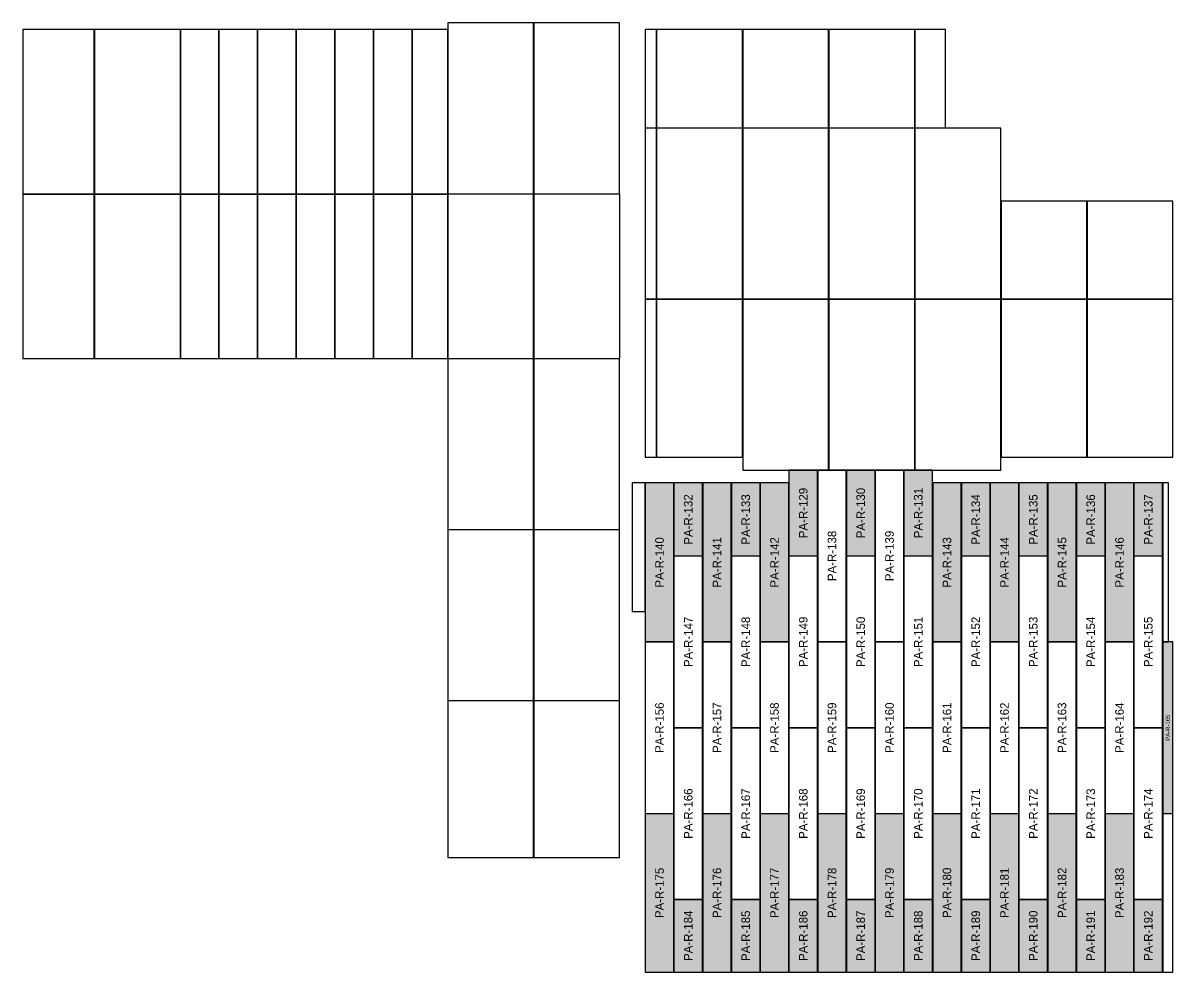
# Model space of a CAD drawing. Header units: metres. Extents: x 486.3 to 507.8, y -106.1 to -80.1.
# Drawn here: x 499.77 to 507.81, y -93.33 to -86.69 of the extents above; entities that cross this region are included whole.
import ezdxf
from ezdxf.enums import TextEntityAlignment as Align

# ---------------------------------------------------------------- set-up
doc = ezdxf.new("R2010")
doc.units = ezdxf.units.M
for name, color, linetype in [('CONTEXTO-OTRO-PISO', 254, 'Continuous'), ('ID-PIEZA', 7, 'Continuous'), ('PISO-Royal Walnut-COMPLETA', 9, 'Continuous'), ('PISO-Royal Walnut-RECORTE', 4, 'Continuous')]:
    doc.layers.add(name, color=color, linetype=linetype)

msp = doc.modelspace()

# ---------------------------------------------------------------- hatches: boundary and pattern name
at = {"layer": 'PISO-Royal Walnut-RECORTE', "transparency": 33554546}
h = msp.add_hatch(color=4, dxfattribs=at)
h.dxf.hatch_style = 1
h.paths.add_polyline_path([(505.1292, -90.4209), (505.3292, -90.4209), (505.3292, -89.8214), (505.1292, -89.8214)])
h = msp.add_hatch(color=4, dxfattribs=at)
h.dxf.hatch_style = 1
h.paths.add_polyline_path([(505.5312, -90.4209), (505.7312, -90.4209), (505.7312, -89.8214), (505.5312, -89.8214)])
h = msp.add_hatch(color=4, dxfattribs=at)
h.dxf.hatch_style = 1
h.paths.add_polyline_path([(505.9332, -90.4209), (506.1332, -90.4209), (506.1332, -89.8214), (505.9332, -89.8214)])
h = msp.add_hatch(color=4, dxfattribs=at)
h.dxf.hatch_style = 1
h.paths.add_polyline_path([(504.1242, -91.0214), (504.3242, -91.0214), (504.3242, -89.9104), (504.1242, -89.9104)])
h = msp.add_hatch(color=4, dxfattribs=at)
h.dxf.hatch_style = 1
h.paths.add_polyline_path([(504.3252, -90.4209), (504.5252, -90.4209), (504.5252, -89.9104), (504.3252, -89.9104)])
h = msp.add_hatch(color=4, dxfattribs=at)
h.dxf.hatch_style = 1
h.paths.add_polyline_path([(504.5262, -91.0214), (504.7262, -91.0214), (504.7262, -89.9104), (504.5262, -89.9104)])
h = msp.add_hatch(color=4, dxfattribs=at)
h.dxf.hatch_style = 1
h.paths.add_polyline_path([(504.7272, -90.4209), (504.9272, -90.4209), (504.9272, -89.9104), (504.7272, -89.9104)])
h = msp.add_hatch(color=4, dxfattribs=at)
h.dxf.hatch_style = 1
h.paths.add_polyline_path([(504.9282, -91.0214), (505.1282, -91.0214), (505.1282, -89.9104), (504.9282, -89.9104)])
h = msp.add_hatch(color=4, dxfattribs=at)
h.dxf.hatch_style = 1
h.paths.add_polyline_path([(506.1342, -91.0214), (506.3342, -91.0214), (506.3342, -89.9104), (506.1342, -89.9104)])
h = msp.add_hatch(color=4, dxfattribs=at)
h.dxf.hatch_style = 1
h.paths.add_polyline_path([(506.3352, -90.4209), (506.5352, -90.4209), (506.5352, -89.9104), (506.3352, -89.9104)])
h = msp.add_hatch(color=4, dxfattribs=at)
h.dxf.hatch_style = 1
h.paths.add_polyline_path([(506.5362, -91.0214), (506.7362, -91.0214), (506.7362, -89.9104), (506.5362, -89.9104)])
h = msp.add_hatch(color=4, dxfattribs=at)
h.dxf.hatch_style = 1
h.paths.add_polyline_path([(506.7372, -90.4209), (506.9372, -90.4209), (506.9372, -89.9104), (506.7372, -89.9104)])
h = msp.add_hatch(color=4, dxfattribs=at)
h.dxf.hatch_style = 1
h.paths.add_polyline_path([(506.9382, -91.0214), (507.1382, -91.0214), (507.1382, -89.9104), (506.9382, -89.9104)])
h = msp.add_hatch(color=4, dxfattribs=at)
h.dxf.hatch_style = 1
h.paths.add_polyline_path([(507.1392, -90.4209), (507.3392, -90.4209), (507.3392, -89.9104), (507.1392, -89.9104)])
h = msp.add_hatch(color=4, dxfattribs=at)
h.dxf.hatch_style = 1
h.paths.add_polyline_path([(507.3402, -91.0214), (507.5402, -91.0214), (507.5402, -89.9104), (507.3402, -89.9104)])
h = msp.add_hatch(color=4, dxfattribs=at)
h.dxf.hatch_style = 1
h.paths.add_polyline_path([(507.5412, -90.4209), (507.7412, -90.4209), (507.7412, -89.9104), (507.5412, -89.9104)])
h = msp.add_hatch(color=4, dxfattribs=at)
h.dxf.hatch_style = 1
h.paths.add_polyline_path([(507.7422, -92.2224), (507.8142, -92.2224), (507.8142, -91.0224), (507.7422, -91.0224)])
h = msp.add_hatch(color=4, dxfattribs=at)
h.dxf.hatch_style = 1
h.paths.add_polyline_path([(504.1242, -93.3304), (504.3242, -93.3304), (504.3242, -92.2234), (504.1242, -92.2234)])
h = msp.add_hatch(color=4, dxfattribs=at)
h.dxf.hatch_style = 1
h.paths.add_polyline_path([(504.5262, -93.3304), (504.7262, -93.3304), (504.7262, -92.2234), (504.5262, -92.2234)])
h = msp.add_hatch(color=4, dxfattribs=at)
h.dxf.hatch_style = 1
h.paths.add_polyline_path([(504.9282, -93.3304), (505.1282, -93.3304), (505.1282, -92.2234), (504.9282, -92.2234)])
h = msp.add_hatch(color=4, dxfattribs=at)
h.dxf.hatch_style = 1
h.paths.add_polyline_path([(505.3302, -93.3304), (505.5302, -93.3304), (505.5302, -92.2234), (505.3302, -92.2234)])
h = msp.add_hatch(color=4, dxfattribs=at)
h.dxf.hatch_style = 1
h.paths.add_polyline_path([(505.7322, -93.3304), (505.9322, -93.3304), (505.9322, -92.2234), (505.7322, -92.2234)])
h = msp.add_hatch(color=4, dxfattribs=at)
h.dxf.hatch_style = 1
h.paths.add_polyline_path([(506.1342, -93.3304), (506.3342, -93.3304), (506.3342, -92.2234), (506.1342, -92.2234)])
h = msp.add_hatch(color=4, dxfattribs=at)
h.dxf.hatch_style = 1
h.paths.add_polyline_path([(506.5362, -93.3304), (506.7362, -93.3304), (506.7362, -92.2234), (506.5362, -92.2234)])
h = msp.add_hatch(color=4, dxfattribs=at)
h.dxf.hatch_style = 1
h.paths.add_polyline_path([(506.9382, -93.3304), (507.1382, -93.3304), (507.1382, -92.2234), (506.9382, -92.2234)])
h = msp.add_hatch(color=4, dxfattribs=at)
h.dxf.hatch_style = 1
h.paths.add_polyline_path([(507.3402, -93.3304), (507.5402, -93.3304), (507.5402, -92.2234), (507.3402, -92.2234)])
h = msp.add_hatch(color=4, dxfattribs=at)
h.dxf.hatch_style = 1
h.paths.add_polyline_path([(504.3252, -93.3304), (504.5252, -93.3304), (504.5252, -92.8239), (504.3252, -92.8239)])
h = msp.add_hatch(color=4, dxfattribs=at)
h.dxf.hatch_style = 1
h.paths.add_polyline_path([(504.7272, -93.3304), (504.9272, -93.3304), (504.9272, -92.8239), (504.7272, -92.8239)])
h = msp.add_hatch(color=4, dxfattribs=at)
h.dxf.hatch_style = 1
h.paths.add_polyline_path([(505.1292, -93.3304), (505.3292, -93.3304), (505.3292, -92.8239), (505.1292, -92.8239)])
h = msp.add_hatch(color=4, dxfattribs=at)
h.dxf.hatch_style = 1
h.paths.add_polyline_path([(505.5312, -93.3304), (505.7312, -93.3304), (505.7312, -92.8239), (505.5312, -92.8239)])
h = msp.add_hatch(color=4, dxfattribs=at)
h.dxf.hatch_style = 1
h.paths.add_polyline_path([(505.9332, -93.3304), (506.1332, -93.3304), (506.1332, -92.8239), (505.9332, -92.8239)])
h = msp.add_hatch(color=4, dxfattribs=at)
h.dxf.hatch_style = 1
h.paths.add_polyline_path([(506.3352, -93.3304), (506.5352, -93.3304), (506.5352, -92.8239), (506.3352, -92.8239)])
h = msp.add_hatch(color=4, dxfattribs=at)
h.dxf.hatch_style = 1
h.paths.add_polyline_path([(506.7372, -93.3304), (506.9372, -93.3304), (506.9372, -92.8239), (506.7372, -92.8239)])
h = msp.add_hatch(color=4, dxfattribs=at)
h.dxf.hatch_style = 1
h.paths.add_polyline_path([(507.1392, -93.3304), (507.3392, -93.3304), (507.3392, -92.8239), (507.1392, -92.8239)])
h = msp.add_hatch(color=4, dxfattribs=at)
h.dxf.hatch_style = 1
h.paths.add_polyline_path([(507.5412, -93.3304), (507.7412, -93.3304), (507.7412, -92.8239), (507.5412, -92.8239)])

# ---------------------------------------------------------------- linework, layer by layer
at = {"layer": 'CONTEXTO-OTRO-PISO'}
for points in [[(499.7742, -87.8904), (500.2722, -87.8904), (500.2722, -86.7404), (499.7742, -86.7404)], [(500.2742, -87.8904), (500.8742, -87.8904), (500.8742, -86.7404), (500.2742, -86.7404)], [(500.8742, -87.8904), (501.1442, -87.8904), (501.1442, -86.7404), (500.8742, -86.7404)], [(501.1442, -87.8904), (501.4142, -87.8904), (501.4142, -86.7404), (501.1442, -86.7404)], [(501.4142, -87.8904), (501.6842, -87.8904), (501.6842, -86.7404), (501.4142, -86.7404)], [(501.6842, -87.8904), (501.9542, -87.8904), (501.9542, -86.7404), (501.6842, -86.7404)], [(501.9542, -87.8904), (502.2242, -87.8904), (502.2242, -86.7404), (501.9542, -86.7404)], [(502.2242, -87.8904), (502.4942, -87.8904), (502.4942, -86.7404), (502.2242, -86.7404)], [(502.4942, -87.8904), (502.7442, -87.8904), (502.7442, -86.7404), (502.4942, -86.7404)], [(502.7442, -87.8884), (503.3442, -87.8884), (503.3442, -86.6944), (502.7442, -86.6944)], [(503.3462, -87.8884), (503.9442, -87.8884), (503.9442, -86.6944), (503.3462, -86.6944)], [(504.1242, -87.4284), (504.2022, -87.4284), (504.2022, -86.7404), (504.1242, -86.7404)], [(504.2042, -87.4284), (504.8042, -87.4284), (504.8042, -86.7404), (504.2042, -86.7404)], [(504.8062, -87.4284), (505.4062, -87.4284), (505.4062, -86.7404), (504.8062, -86.7404)], [(505.4082, -87.4284), (506.0082, -87.4284), (506.0082, -86.7404), (505.4082, -86.7404)], [(506.0102, -87.4284), (506.2242, -87.4284), (506.2242, -86.7404), (506.0102, -86.7404)], [(504.1242, -88.6244), (504.2022, -88.6244), (504.2022, -87.4304), (504.1242, -87.4304)], [(504.2042, -88.6244), (504.8042, -88.6244), (504.8042, -87.4304), (504.2042, -87.4304)], [(504.8062, -88.6244), (505.4062, -88.6244), (505.4062, -87.4304), (504.8062, -87.4304)], [(505.4082, -88.6244), (506.0082, -88.6244), (506.0082, -87.4304), (505.4082, -87.4304)], [(506.0102, -88.6244), (506.6102, -88.6244), (506.6102, -87.4304), (506.0102, -87.4304)], [(499.7742, -89.0404), (500.2722, -89.0404), (500.2722, -87.8904), (499.7742, -87.8904)], [(500.2742, -89.0404), (500.8742, -89.0404), (500.8742, -87.8904), (500.2742, -87.8904)], [(500.8742, -89.0404), (501.1442, -89.0404), (501.1442, -87.8904), (500.8742, -87.8904)], [(501.1442, -89.0404), (501.4142, -89.0404), (501.4142, -87.8904), (501.1442, -87.8904)], [(501.4142, -89.0404), (501.6842, -89.0404), (501.6842, -87.8904), (501.4142, -87.8904)], [(501.6842, -89.0404), (501.9542, -89.0404), (501.9542, -87.8904), (501.6842, -87.8904)], [(501.9542, -89.0404), (502.2242, -89.0404), (502.2242, -87.8904), (501.9542, -87.8904)], [(502.2242, -89.0404), (502.4942, -89.0404), (502.4942, -87.8904), (502.2242, -87.8904)], [(502.4942, -89.0404), (502.7442, -89.0404), (502.7442, -87.8904), (502.4942, -87.8904)], [(502.7442, -89.0404), (503.3442, -89.0404), (503.3442, -87.8904), (502.7442, -87.8904)], [(503.3462, -89.0404), (503.9462, -89.0404), (503.9462, -87.8904), (503.3462, -87.8904)], [(506.6122, -88.6244), (507.2122, -88.6244), (507.2122, -87.9404), (506.6122, -87.9404)], [(507.2142, -88.6244), (507.8142, -88.6244), (507.8142, -87.9404), (507.2142, -87.9404)], [(504.1242, -89.7304), (504.2022, -89.7304), (504.2022, -88.6264), (504.1242, -88.6264)], [(504.2042, -89.7304), (504.8042, -89.7304), (504.8042, -88.6264), (504.2042, -88.6264)], [(504.8062, -89.8204), (505.4062, -89.8204), (505.4062, -88.6264), (504.8062, -88.6264)], [(505.4082, -89.8204), (506.0082, -89.8204), (506.0082, -88.6264), (505.4082, -88.6264)], [(506.0102, -89.8204), (506.6102, -89.8204), (506.6102, -88.6264), (506.0102, -88.6264)], [(506.6122, -89.7304), (507.2122, -89.7304), (507.2122, -88.6264), (506.6122, -88.6264)], [(507.2142, -89.7304), (507.8142, -89.7304), (507.8142, -88.6264), (507.2142, -88.6264)], [(502.7442, -90.2364), (503.3442, -90.2364), (503.3442, -89.0424), (502.7442, -89.0424)], [(503.3462, -90.2364), (503.9442, -90.2364), (503.9442, -89.0424), (503.3462, -89.0424)], [(504.0342, -90.8104), (504.1232, -90.8104), (504.1232, -89.9104), (504.0342, -89.9104)], [(507.7422, -91.0214), (507.7817, -91.0214), (507.7817, -89.9104), (507.7422, -89.9104)], [(502.7442, -91.4324), (503.3442, -91.4324), (503.3442, -90.2384), (502.7442, -90.2384)], [(503.3462, -91.4324), (503.9442, -91.4324), (503.9442, -90.2384), (503.3462, -90.2384)], [(502.7442, -92.5304), (503.3442, -92.5304), (503.3442, -91.4344), (502.7442, -91.4344)], [(503.3462, -92.5304), (503.9442, -92.5304), (503.9442, -91.4344), (503.3462, -91.4344)], [(507.7422, -93.3304), (507.8142, -93.3304), (507.8142, -92.2234), (507.7422, -92.2234)]]:
    msp.add_lwpolyline(points, close=True, dxfattribs=at)
at = {"layer": 'PISO-Royal Walnut-COMPLETA'}
for points in [[(505.3302, -91.0214), (505.5302, -91.0214), (505.5302, -89.8214), (505.3302, -89.8214)], [(505.7322, -91.0214), (505.9322, -91.0214), (505.9322, -89.8214), (505.7322, -89.8214)], [(504.3252, -91.6219), (504.5252, -91.6219), (504.5252, -90.4219), (504.3252, -90.4219)], [(504.7272, -91.6219), (504.9272, -91.6219), (504.9272, -90.4219), (504.7272, -90.4219)], [(505.1292, -91.6219), (505.3292, -91.6219), (505.3292, -90.4219), (505.1292, -90.4219)], [(505.5312, -91.6219), (505.7312, -91.6219), (505.7312, -90.4219), (505.5312, -90.4219)], [(505.9332, -91.6219), (506.1332, -91.6219), (506.1332, -90.4219), (505.9332, -90.4219)], [(506.3352, -91.6219), (506.5352, -91.6219), (506.5352, -90.4219), (506.3352, -90.4219)], [(506.7372, -91.6219), (506.9372, -91.6219), (506.9372, -90.4219), (506.7372, -90.4219)], [(507.1392, -91.6219), (507.3392, -91.6219), (507.3392, -90.4219), (507.1392, -90.4219)], [(507.5412, -91.6219), (507.7412, -91.6219), (507.7412, -90.4219), (507.5412, -90.4219)], [(504.1242, -92.2224), (504.3242, -92.2224), (504.3242, -91.0224), (504.1242, -91.0224)], [(504.5262, -92.2224), (504.7262, -92.2224), (504.7262, -91.0224), (504.5262, -91.0224)], [(504.9282, -92.2224), (505.1282, -92.2224), (505.1282, -91.0224), (504.9282, -91.0224)], [(505.3302, -92.2224), (505.5302, -92.2224), (505.5302, -91.0224), (505.3302, -91.0224)], [(505.7322, -92.2224), (505.9322, -92.2224), (505.9322, -91.0224), (505.7322, -91.0224)], [(506.1342, -92.2224), (506.3342, -92.2224), (506.3342, -91.0224), (506.1342, -91.0224)], [(506.5362, -92.2224), (506.7362, -92.2224), (506.7362, -91.0224), (506.5362, -91.0224)], [(506.9382, -92.2224), (507.1382, -92.2224), (507.1382, -91.0224), (506.9382, -91.0224)], [(507.3402, -92.2224), (507.5402, -92.2224), (507.5402, -91.0224), (507.3402, -91.0224)], [(504.3252, -92.8229), (504.5252, -92.8229), (504.5252, -91.6229), (504.3252, -91.6229)], [(504.7272, -92.8229), (504.9272, -92.8229), (504.9272, -91.6229), (504.7272, -91.6229)], [(505.1292, -92.8229), (505.3292, -92.8229), (505.3292, -91.6229), (505.1292, -91.6229)], [(505.5312, -92.8229), (505.7312, -92.8229), (505.7312, -91.6229), (505.5312, -91.6229)], [(505.9332, -92.8229), (506.1332, -92.8229), (506.1332, -91.6229), (505.9332, -91.6229)], [(506.3352, -92.8229), (506.5352, -92.8229), (506.5352, -91.6229), (506.3352, -91.6229)], [(506.7372, -92.8229), (506.9372, -92.8229), (506.9372, -91.6229), (506.7372, -91.6229)], [(507.1392, -92.8229), (507.3392, -92.8229), (507.3392, -91.6229), (507.1392, -91.6229)], [(507.5412, -92.8229), (507.7412, -92.8229), (507.7412, -91.6229), (507.5412, -91.6229)]]:
    msp.add_lwpolyline(points, close=True, dxfattribs=at)
at = {"layer": 'PISO-Royal Walnut-RECORTE'}
for points in [[(505.1292, -90.4209), (505.3292, -90.4209), (505.3292, -89.8214), (505.1292, -89.8214)], [(505.5312, -90.4209), (505.7312, -90.4209), (505.7312, -89.8214), (505.5312, -89.8214)], [(505.9332, -90.4209), (506.1332, -90.4209), (506.1332, -89.8214), (505.9332, -89.8214)], [(504.1242, -91.0214), (504.3242, -91.0214), (504.3242, -89.9104), (504.1242, -89.9104)], [(504.3252, -90.4209), (504.5252, -90.4209), (504.5252, -89.9104), (504.3252, -89.9104)], [(504.5262, -91.0214), (504.7262, -91.0214), (504.7262, -89.9104), (504.5262, -89.9104)], [(504.7272, -90.4209), (504.9272, -90.4209), (504.9272, -89.9104), (504.7272, -89.9104)], [(504.9282, -91.0214), (505.1282, -91.0214), (505.1282, -89.9104), (504.9282, -89.9104)], [(506.1342, -91.0214), (506.3342, -91.0214), (506.3342, -89.9104), (506.1342, -89.9104)], [(506.3352, -90.4209), (506.5352, -90.4209), (506.5352, -89.9104), (506.3352, -89.9104)], [(506.5362, -91.0214), (506.7362, -91.0214), (506.7362, -89.9104), (506.5362, -89.9104)], [(506.7372, -90.4209), (506.9372, -90.4209), (506.9372, -89.9104), (506.7372, -89.9104)], [(506.9382, -91.0214), (507.1382, -91.0214), (507.1382, -89.9104), (506.9382, -89.9104)], [(507.1392, -90.4209), (507.3392, -90.4209), (507.3392, -89.9104), (507.1392, -89.9104)], [(507.3402, -91.0214), (507.5402, -91.0214), (507.5402, -89.9104), (507.3402, -89.9104)], [(507.5412, -90.4209), (507.7412, -90.4209), (507.7412, -89.9104), (507.5412, -89.9104)], [(507.7422, -92.2224), (507.8142, -92.2224), (507.8142, -91.0224), (507.7422, -91.0224)], [(504.1242, -93.3304), (504.3242, -93.3304), (504.3242, -92.2234), (504.1242, -92.2234)], [(504.5262, -93.3304), (504.7262, -93.3304), (504.7262, -92.2234), (504.5262, -92.2234)], [(504.9282, -93.3304), (505.1282, -93.3304), (505.1282, -92.2234), (504.9282, -92.2234)], [(505.3302, -93.3304), (505.5302, -93.3304), (505.5302, -92.2234), (505.3302, -92.2234)], [(505.7322, -93.3304), (505.9322, -93.3304), (505.9322, -92.2234), (505.7322, -92.2234)], [(506.1342, -93.3304), (506.3342, -93.3304), (506.3342, -92.2234), (506.1342, -92.2234)], [(506.5362, -93.3304), (506.7362, -93.3304), (506.7362, -92.2234), (506.5362, -92.2234)], [(506.9382, -93.3304), (507.1382, -93.3304), (507.1382, -92.2234), (506.9382, -92.2234)], [(507.3402, -93.3304), (507.5402, -93.3304), (507.5402, -92.2234), (507.3402, -92.2234)], [(504.3252, -93.3304), (504.5252, -93.3304), (504.5252, -92.8239), (504.3252, -92.8239)], [(504.7272, -93.3304), (504.9272, -93.3304), (504.9272, -92.8239), (504.7272, -92.8239)], [(505.1292, -93.3304), (505.3292, -93.3304), (505.3292, -92.8239), (505.1292, -92.8239)], [(505.5312, -93.3304), (505.7312, -93.3304), (505.7312, -92.8239), (505.5312, -92.8239)], [(505.9332, -93.3304), (506.1332, -93.3304), (506.1332, -92.8239), (505.9332, -92.8239)], [(506.3352, -93.3304), (506.5352, -93.3304), (506.5352, -92.8239), (506.3352, -92.8239)], [(506.7372, -93.3304), (506.9372, -93.3304), (506.9372, -92.8239), (506.7372, -92.8239)], [(507.1392, -93.3304), (507.3392, -93.3304), (507.3392, -92.8239), (507.1392, -92.8239)], [(507.5412, -93.3304), (507.7412, -93.3304), (507.7412, -92.8239), (507.5412, -92.8239)]]:
    msp.add_lwpolyline(points, close=True, dxfattribs=at)

# ---------------------------------------------------------------- texts
at = {"layer": 'ID-PIEZA'}
for s, height, p in [('PA-R-129', 0.06, (505.229, -90.121)), ('PA-R-130', 0.06, (505.631, -90.121)), ('PA-R-131', 0.06, (506.033, -90.121)), ('PA-R-132', 0.06, (504.425, -90.166)), ('PA-R-133', 0.06, (504.827, -90.166)), ('PA-R-134', 0.06, (506.435, -90.166)), ('PA-R-135', 0.06, (506.837, -90.166)), ('PA-R-136', 0.06, (507.239, -90.166)), ('PA-R-137', 0.06, (507.641, -90.166)), ('PA-R-138', 0.06, (505.43, -90.421)), ('PA-R-139', 0.06, (505.832, -90.421)), ('PA-R-140', 0.06, (504.224, -90.466)), ('PA-R-141', 0.06, (504.626, -90.466)), ('PA-R-142', 0.06, (505.028, -90.466)), ('PA-R-143', 0.06, (506.234, -90.466)), ('PA-R-144', 0.06, (506.636, -90.466)), ('PA-R-145', 0.06, (507.038, -90.466)), ('PA-R-146', 0.06, (507.44, -90.466)), ('PA-R-147', 0.06, (504.425, -91.022)), ('PA-R-148', 0.06, (504.827, -91.022)), ('PA-R-149', 0.06, (505.229, -91.022)), ('PA-R-150', 0.06, (505.631, -91.022)), ('PA-R-151', 0.06, (506.033, -91.022)), ('PA-R-152', 0.06, (506.435, -91.022)), ('PA-R-153', 0.06, (506.837, -91.022)), ('PA-R-154', 0.06, (507.239, -91.022)), ('PA-R-155', 0.06, (507.641, -91.022)), ('PA-R-156', 0.06, (504.224, -91.622)), ('PA-R-157', 0.06, (504.626, -91.622)), ('PA-R-158', 0.06, (505.028, -91.622)), ('PA-R-159', 0.06, (505.43, -91.622)), ('PA-R-160', 0.06, (505.832, -91.622)), ('PA-R-161', 0.06, (506.234, -91.622)), ('PA-R-162', 0.06, (506.636, -91.622)), ('PA-R-163', 0.06, (507.038, -91.622)), ('PA-R-164', 0.06, (507.44, -91.622)), ('PA-R-165', 0.03, (507.778, -91.622)), ('PA-R-166', 0.06, (504.425, -92.223)), ('PA-R-167', 0.06, (504.827, -92.223)), ('PA-R-168', 0.06, (505.229, -92.223)), ('PA-R-169', 0.06, (505.631, -92.223)), ('PA-R-170', 0.06, (506.033, -92.223)), ('PA-R-171', 0.06, (506.435, -92.223)), ('PA-R-172', 0.06, (506.837, -92.223)), ('PA-R-173', 0.06, (507.239, -92.223)), ('PA-R-174', 0.06, (507.641, -92.223)), ('PA-R-175', 0.06, (504.224, -92.777)), ('PA-R-176', 0.06, (504.626, -92.777)), ('PA-R-177', 0.06, (505.028, -92.777)), ('PA-R-178', 0.06, (505.43, -92.777)), ('PA-R-179', 0.06, (505.832, -92.777)), ('PA-R-180', 0.06, (506.234, -92.777)), ('PA-R-181', 0.06, (506.636, -92.777)), ('PA-R-182', 0.06, (507.038, -92.777)), ('PA-R-183', 0.06, (507.44, -92.777)), ('PA-R-184', 0.06, (504.425, -93.077)), ('PA-R-185', 0.06, (504.827, -93.077)), ('PA-R-186', 0.06, (505.229, -93.077)), ('PA-R-187', 0.06, (505.631, -93.077)), ('PA-R-188', 0.06, (506.033, -93.077)), ('PA-R-189', 0.06, (506.435, -93.077)), ('PA-R-190', 0.06, (506.837, -93.077)), ('PA-R-191', 0.06, (507.239, -93.077)), ('PA-R-192', 0.06, (507.641, -93.077))]:
    msp.add_text(s, height=height, rotation=90, dxfattribs=at).set_placement(p, align=Align.MIDDLE_CENTER)

doc.saveas('drawing.dxf')
